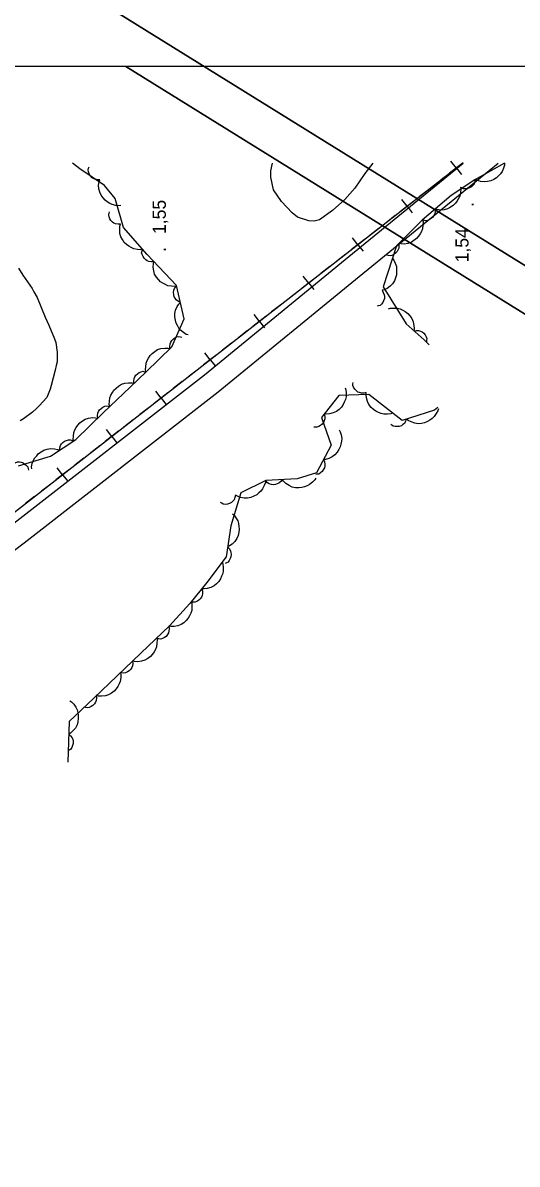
# Model space of a CAD drawing. Extents: x 747954 to 748544, y 4316381 to 4317408.
# Drawn here: x 748250.7 to 748307.2, y 4317085.8 to 4317216 of the extents above; entities that cross this region are included whole.
import ezdxf

# ---------------------------------------------------------------- set-up
doc = ezdxf.new("R2010")
doc.units = 0
doc.layers.get('0').update_dxf_attribs({"linetype": 'CONTINUOUS'})
for name, color, linetype in [('30', 7, 'CONTINUOUS'), ('31', 7, 'CONTINUOUS'), ('44', 7, 'CONTINUOUS'), ('48', 7, 'CONTINUOUS'), ('53', 7, 'CONTINUOUS'), ('56', 7, 'CONTINUOUS'), ('PATTERN_CLASS', 7, 'CONTINUOUS')]:
    doc.layers.add(name, color=color, linetype=linetype)

msp = doc.modelspace()

# ---------------------------------------------------------------- linework, layer by layer
at = {"layer": '30', "color": 0, "linetype": 'CONTINUOUS'}
for points in [[(748130.87, 4317072.58), (748148.4, 4317084.52), (748165.98, 4317098.96), (748185.03, 4317113.51), (748202.37, 4317125.08), (748228.01, 4317142.53), (748249.37, 4317158.67), (748271.45, 4317175.86), (748287.53, 4317189.01), (748301, 4317200)], [(748132.28, 4317070.51), (748149.9, 4317082.52), (748167.53, 4317097.01), (748186.48, 4317111.46), (748203.77, 4317123.01), (748229.47, 4317140.5), (748250.89, 4317156.69), (748273.01, 4317173.91), (748289.11, 4317187.07), (748304.96, 4317200)]]:
    msp.add_lwpolyline(points, dxfattribs=at)
at = {"layer": '31', "color": 0, "linetype": 'CONTINUOUS'}
msp.add_lwpolyline([(748250.23, 4317188.02), (748250.73, 4317187.21), (748251.78, 4317185.71), (748252, 4317185.33), (748252.36, 4317184.67), (748253.29, 4317182.44), (748253.46, 4317182.02), (748253.68, 4317181.5), (748254.34, 4317179.96), (748254.48, 4317179.53), (748254.66, 4317178.42), (748254.66, 4317178.29), (748254.63, 4317177.33), (748254.55, 4317176.9), (748254.41, 4317176.37), (748253.96, 4317174.65), (748253.84, 4317174.21), (748253.46, 4317173.27), (748252.6, 4317172.31), (748252.28, 4317172.01), (748251.84, 4317171.61), (748250.8, 4317170.82), (748250.41, 4317170.6)], dxfattribs=at)
at = {"layer": '44', "color": 0, "linetype": 'CONTINUOUS'}
msp.add_lwpolyline([(748290.66, 4317200), (748289.75, 4317198.81), (748288.63, 4317197.15), (748287.49, 4317195.85), (748286.06, 4317194.59), (748284.57, 4317193.54), (748283.97, 4317193.37), (748283.38, 4317193.41), (748282.06, 4317193.83), (748281.45, 4317194.32), (748280.24, 4317195.62), (748279.35, 4317196.94), (748279.02, 4317198.38), (748279.05, 4317199.13), (748279.21, 4317200)], dxfattribs=at)
at = {"layer": '53', "color": 0, "linetype": 'CONTINUOUS'}
for points in [[(748261.93, 4317195.16), (748261.7, 4317195.12), (748261.34, 4317195.17), (748260.93, 4317195.26), (748260.64, 4317195.4), (748260.37, 4317195.58), (748260.12, 4317195.77), (748259.88, 4317196.03), (748259.67, 4317196.34), (748259.5, 4317196.69), (748259.41, 4317197.07), (748259.38, 4317197.5), (748259.43, 4317197.87), (748259.51, 4317198.1), (748259.24, 4317198.11), (748258.95, 4317198.16), (748258.76, 4317198.26), (748258.59, 4317198.37), (748258.42, 4317198.57), (748258.31, 4317198.77), (748258.22, 4317199.01), (748258.18, 4317199.22), (748258.24, 4317199.42), (748258.29, 4317199.57)], [(748305.72, 4317200), (748305.71, 4317199.77), (748305.6, 4317199.42), (748305.44, 4317199.03), (748305.25, 4317198.78), (748305.02, 4317198.55), (748304.79, 4317198.33), (748304.49, 4317198.14), (748304.15, 4317197.99), (748303.77, 4317197.89), (748303.38, 4317197.87), (748302.95, 4317197.92), (748302.6, 4317198.04), (748302.39, 4317198.16), (748302.33, 4317197.89), (748302.23, 4317197.61), (748302.09, 4317197.45), (748301.95, 4317197.3), (748301.72, 4317197.17), (748301.51, 4317197.1), (748301.26, 4317197.05), (748301.04, 4317197.06), (748300.86, 4317197.15), (748300.72, 4317197.22)], [(748300.69, 4317197.24), (748300.73, 4317197.01), (748300.68, 4317196.65), (748300.6, 4317196.24), (748300.47, 4317195.95), (748300.29, 4317195.68), (748300.11, 4317195.42), (748299.85, 4317195.17), (748299.55, 4317194.96), (748299.2, 4317194.78), (748298.82, 4317194.68), (748298.39, 4317194.65), (748298.02, 4317194.7), (748297.79, 4317194.77), (748297.79, 4317194.49), (748297.74, 4317194.21), (748297.65, 4317194.01), (748297.53, 4317193.84), (748297.34, 4317193.67), (748297.14, 4317193.56), (748296.91, 4317193.46), (748296.69, 4317193.42), (748296.5, 4317193.48), (748296.34, 4317193.52)], [(748264.39, 4317190.15), (748264.16, 4317190.11), (748263.8, 4317190.15), (748263.38, 4317190.23), (748263.09, 4317190.36), (748262.82, 4317190.53), (748262.56, 4317190.71), (748262.31, 4317190.96), (748262.1, 4317191.27), (748261.91, 4317191.61), (748261.81, 4317191.99), (748261.78, 4317192.42), (748261.81, 4317192.79), (748261.89, 4317193.02), (748261.61, 4317193.02), (748261.32, 4317193.06), (748261.13, 4317193.16), (748260.95, 4317193.27), (748260.78, 4317193.46), (748260.67, 4317193.66), (748260.57, 4317193.89), (748260.53, 4317194.1), (748260.58, 4317194.3), (748260.62, 4317194.45)], [(748296.34, 4317193.52), (748296.4, 4317193.3), (748296.38, 4317192.93), (748296.33, 4317192.51), (748296.22, 4317192.21), (748296.06, 4317191.93), (748295.9, 4317191.66), (748295.66, 4317191.4), (748295.37, 4317191.16), (748295.04, 4317190.96), (748294.67, 4317190.83), (748294.24, 4317190.77), (748293.87, 4317190.79), (748293.63, 4317190.84), (748293.65, 4317190.57), (748293.63, 4317190.28), (748293.54, 4317190.08), (748293.44, 4317189.9), (748293.26, 4317189.71), (748293.08, 4317189.59), (748292.85, 4317189.47), (748292.64, 4317189.42), (748292.44, 4317189.46), (748292.28, 4317189.49)], [(748268.31, 4317185.98), (748268.08, 4317185.93), (748267.71, 4317185.95), (748267.29, 4317186.02), (748267, 4317186.14), (748266.72, 4317186.3), (748266.45, 4317186.47), (748266.2, 4317186.71), (748265.97, 4317187), (748265.77, 4317187.34), (748265.66, 4317187.71), (748265.6, 4317188.15), (748265.63, 4317188.51), (748265.69, 4317188.75), (748265.41, 4317188.74), (748265.12, 4317188.77), (748264.93, 4317188.86), (748264.75, 4317188.96), (748264.57, 4317189.15), (748264.45, 4317189.34), (748264.34, 4317189.57), (748264.29, 4317189.78), (748264.34, 4317189.98), (748264.37, 4317190.13)], [(748292.91, 4317189.11), (748293.06, 4317188.93), (748293.21, 4317188.6), (748293.36, 4317188.21), (748293.39, 4317187.89), (748293.39, 4317187.57), (748293.37, 4317187.25), (748293.28, 4317186.91), (748293.13, 4317186.57), (748292.92, 4317186.23), (748292.65, 4317185.95), (748292.3, 4317185.7), (748291.97, 4317185.55), (748291.73, 4317185.49), (748291.87, 4317185.25), (748291.98, 4317184.98), (748292, 4317184.77), (748291.99, 4317184.56), (748291.91, 4317184.31), (748291.81, 4317184.11), (748291.66, 4317183.91), (748291.5, 4317183.76), (748291.3, 4317183.71), (748291.15, 4317183.67)], [(748269.6, 4317180.4), (748269.38, 4317180.47), (748269.07, 4317180.67), (748268.74, 4317180.93), (748268.55, 4317181.19), (748268.39, 4317181.47), (748268.24, 4317181.75), (748268.14, 4317182.08), (748268.09, 4317182.45), (748268.09, 4317182.84), (748268.17, 4317183.22), (748268.34, 4317183.63), (748268.55, 4317183.93), (748268.72, 4317184.11), (748268.48, 4317184.23), (748268.24, 4317184.4), (748268.12, 4317184.58), (748268.01, 4317184.76), (748267.95, 4317185.01), (748267.94, 4317185.24), (748267.96, 4317185.49), (748268.02, 4317185.7), (748268.16, 4317185.84), (748268.27, 4317185.96)], [(748292.48, 4317183.39), (748292.7, 4317183.46), (748293.07, 4317183.47), (748293.49, 4317183.45), (748293.79, 4317183.36), (748294.08, 4317183.22), (748294.37, 4317183.08), (748294.65, 4317182.86), (748294.9, 4317182.59), (748295.13, 4317182.27), (748295.28, 4317181.91), (748295.37, 4317181.49), (748295.38, 4317181.12), (748295.34, 4317180.88), (748295.61, 4317180.92), (748295.9, 4317180.91), (748296.11, 4317180.84), (748296.3, 4317180.76), (748296.49, 4317180.59), (748296.63, 4317180.41), (748296.76, 4317180.19), (748296.83, 4317179.98), (748296.8, 4317179.78), (748296.79, 4317179.63)], [(748264.78, 4317176.18), (748264.73, 4317176.41), (748264.75, 4317176.78), (748264.8, 4317177.19), (748264.92, 4317177.49), (748265.08, 4317177.77), (748265.25, 4317178.04), (748265.49, 4317178.3), (748265.78, 4317178.53), (748266.11, 4317178.73), (748266.48, 4317178.85), (748266.92, 4317178.91), (748267.28, 4317178.89), (748267.52, 4317178.83), (748267.51, 4317179.1), (748267.53, 4317179.39), (748267.62, 4317179.59), (748267.72, 4317179.77), (748267.91, 4317179.95), (748268.09, 4317180.08), (748268.32, 4317180.19), (748268.54, 4317180.24), (748268.73, 4317180.19), (748268.89, 4317180.16)], [(748260.64, 4317172.23), (748260.59, 4317172.46), (748260.61, 4317172.83), (748260.67, 4317173.24), (748260.79, 4317173.54), (748260.96, 4317173.82), (748261.13, 4317174.09), (748261.37, 4317174.34), (748261.66, 4317174.57), (748262, 4317174.77), (748262.37, 4317174.89), (748262.8, 4317174.94), (748263.17, 4317174.92), (748263.41, 4317174.85), (748263.39, 4317175.13), (748263.42, 4317175.42), (748263.51, 4317175.62), (748263.61, 4317175.8), (748263.8, 4317175.98), (748263.99, 4317176.1), (748264.22, 4317176.21), (748264.43, 4317176.26), (748264.63, 4317176.21), (748264.78, 4317176.18)], [(748292.93, 4317171.48), (748292.72, 4317171.4), (748292.35, 4317171.37), (748291.93, 4317171.36), (748291.62, 4317171.44), (748291.32, 4317171.56), (748291.03, 4317171.69), (748290.74, 4317171.88), (748290.47, 4317172.14), (748290.23, 4317172.45), (748290.05, 4317172.8), (748289.94, 4317173.22), (748289.91, 4317173.58), (748289.93, 4317173.83), (748289.66, 4317173.77), (748289.37, 4317173.76), (748289.16, 4317173.82), (748288.97, 4317173.89), (748288.76, 4317174.05), (748288.61, 4317174.22), (748288.47, 4317174.43), (748288.39, 4317174.63), (748288.41, 4317174.83), (748288.42, 4317174.99)], [(748287.52, 4317174.36), (748287.6, 4317174.15), (748287.63, 4317173.78), (748287.62, 4317173.36), (748287.54, 4317173.05), (748287.42, 4317172.75), (748287.29, 4317172.46), (748287.08, 4317172.17), (748286.82, 4317171.91), (748286.51, 4317171.67), (748286.16, 4317171.5), (748285.74, 4317171.39), (748285.37, 4317171.37), (748285.13, 4317171.4), (748285.18, 4317171.12), (748285.19, 4317170.83), (748285.13, 4317170.63), (748285.05, 4317170.43), (748284.89, 4317170.23), (748284.72, 4317170.08), (748284.51, 4317169.95), (748284.3, 4317169.87), (748284.1, 4317169.89), (748283.94, 4317169.9)], [(748256.53, 4317168.26), (748256.48, 4317168.48), (748256.5, 4317168.85), (748256.55, 4317169.27), (748256.67, 4317169.56), (748256.83, 4317169.84), (748257, 4317170.12), (748257.24, 4317170.37), (748257.53, 4317170.6), (748257.86, 4317170.8), (748258.23, 4317170.92), (748258.67, 4317170.98), (748259.03, 4317170.96), (748259.27, 4317170.9), (748259.26, 4317171.18), (748259.28, 4317171.47), (748259.37, 4317171.66), (748259.47, 4317171.85), (748259.66, 4317172.03), (748259.84, 4317172.15), (748260.07, 4317172.26), (748260.29, 4317172.31), (748260.48, 4317172.27), (748260.64, 4317172.24)], [(748298.15, 4317171.98), (748298.1, 4317171.75), (748297.92, 4317171.43), (748297.69, 4317171.08), (748297.45, 4317170.87), (748297.19, 4317170.69), (748296.91, 4317170.52), (748296.59, 4317170.39), (748296.22, 4317170.31), (748295.83, 4317170.28), (748295.45, 4317170.34), (748295.04, 4317170.48), (748294.72, 4317170.66), (748294.53, 4317170.81), (748294.42, 4317170.56), (748294.27, 4317170.31), (748294.1, 4317170.17), (748293.93, 4317170.05), (748293.68, 4317169.97), (748293.46, 4317169.94), (748293.21, 4317169.95), (748293, 4317169.99), (748292.84, 4317170.12), (748292.71, 4317170.22)], [(748286.83, 4317169.56), (748286.95, 4317169.36), (748287.05, 4317169), (748287.12, 4317168.59), (748287.1, 4317168.27), (748287.03, 4317167.96), (748286.96, 4317167.64), (748286.81, 4317167.33), (748286.6, 4317167.02), (748286.35, 4317166.72), (748286.03, 4317166.49), (748285.64, 4317166.31), (748285.28, 4317166.21), (748285.04, 4317166.2), (748285.14, 4317165.94), (748285.2, 4317165.66), (748285.18, 4317165.44), (748285.14, 4317165.24), (748285.02, 4317165.01), (748284.88, 4317164.83), (748284.7, 4317164.66), (748284.51, 4317164.54), (748284.31, 4317164.52), (748284.15, 4317164.5)], [(748251.74, 4317165.13), (748251.73, 4317165.36), (748251.81, 4317165.72), (748251.94, 4317166.12), (748252.11, 4317166.38), (748252.32, 4317166.63), (748252.53, 4317166.87), (748252.81, 4317167.08), (748253.14, 4317167.25), (748253.51, 4317167.39), (748253.89, 4317167.44), (748254.33, 4317167.42), (748254.69, 4317167.34), (748254.91, 4317167.23), (748254.94, 4317167.51), (748255.02, 4317167.79), (748255.14, 4317167.97), (748255.28, 4317168.13), (748255.49, 4317168.27), (748255.7, 4317168.36), (748255.94, 4317168.43), (748256.16, 4317168.44), (748256.35, 4317168.36), (748256.49, 4317168.3)], [(748246.08, 4317167.16), (748246.26, 4317167.3), (748246.61, 4317167.43), (748247.01, 4317167.54), (748247.33, 4317167.55), (748247.65, 4317167.52), (748247.97, 4317167.48), (748248.3, 4317167.36), (748248.63, 4317167.18), (748248.94, 4317166.96), (748249.2, 4317166.67), (748249.43, 4317166.29), (748249.56, 4317165.95), (748249.6, 4317165.7), (748249.84, 4317165.83), (748250.12, 4317165.92), (748250.34, 4317165.92), (748250.54, 4317165.9), (748250.78, 4317165.8), (748250.97, 4317165.68), (748251.16, 4317165.52), (748251.3, 4317165.34), (748251.34, 4317165.14), (748251.37, 4317164.99)], [(748278.44, 4317163.8), (748278.42, 4317163.57), (748278.29, 4317163.22), (748278.1, 4317162.84), (748277.9, 4317162.6), (748277.66, 4317162.38), (748277.42, 4317162.17), (748277.11, 4317162), (748276.76, 4317161.87), (748276.38, 4317161.79), (748275.99, 4317161.79), (748275.57, 4317161.86), (748275.22, 4317162), (748275.01, 4317162.13), (748274.94, 4317161.86), (748274.83, 4317161.59), (748274.69, 4317161.43), (748274.53, 4317161.29), (748274.3, 4317161.18), (748274.08, 4317161.11), (748273.83, 4317161.08), (748273.61, 4317161.1), (748273.44, 4317161.2), (748273.3, 4317161.28)], [(748284.15, 4317164.08), (748284.04, 4317163.88), (748283.78, 4317163.61), (748283.46, 4317163.34), (748283.18, 4317163.19), (748282.87, 4317163.09), (748282.57, 4317163), (748282.22, 4317162.96), (748281.85, 4317162.98), (748281.46, 4317163.05), (748281.11, 4317163.21), (748280.74, 4317163.45), (748280.48, 4317163.71), (748280.34, 4317163.91), (748280.17, 4317163.69), (748279.96, 4317163.49), (748279.77, 4317163.4), (748279.57, 4317163.33), (748279.31, 4317163.32), (748279.09, 4317163.35), (748278.84, 4317163.42), (748278.65, 4317163.52), (748278.53, 4317163.68), (748278.43, 4317163.81)], [(748274.65, 4317160.01), (748274.83, 4317159.86), (748275.04, 4317159.55), (748275.25, 4317159.19), (748275.34, 4317158.89), (748275.38, 4317158.57), (748275.42, 4317158.25), (748275.39, 4317157.9), (748275.29, 4317157.54), (748275.15, 4317157.17), (748274.93, 4317156.85), (748274.62, 4317156.54), (748274.32, 4317156.34), (748274.09, 4317156.24), (748274.28, 4317156.03), (748274.43, 4317155.78), (748274.48, 4317155.57), (748274.51, 4317155.37), (748274.48, 4317155.11), (748274.4, 4317154.9), (748274.29, 4317154.67), (748274.15, 4317154.5), (748273.97, 4317154.42), (748273.83, 4317154.34)], [(748273.47, 4317154.49), (748273.56, 4317154.28), (748273.6, 4317153.91), (748273.61, 4317153.49), (748273.54, 4317153.18), (748273.42, 4317152.88), (748273.3, 4317152.58), (748273.1, 4317152.29), (748272.85, 4317152.02), (748272.55, 4317151.77), (748272.2, 4317151.6), (748271.78, 4317151.47), (748271.42, 4317151.44), (748271.17, 4317151.46), (748271.23, 4317151.19), (748271.25, 4317150.9), (748271.19, 4317150.69), (748271.12, 4317150.49), (748270.96, 4317150.29), (748270.8, 4317150.14), (748270.59, 4317149.99), (748270.39, 4317149.91), (748270.19, 4317149.92), (748270.03, 4317149.93)], [(748269.96, 4317149.98), (748270.02, 4317149.76), (748270.03, 4317149.39), (748270, 4317148.97), (748269.9, 4317148.67), (748269.76, 4317148.38), (748269.61, 4317148.1), (748269.38, 4317147.83), (748269.11, 4317147.58), (748268.78, 4317147.36), (748268.42, 4317147.21), (748267.99, 4317147.13), (748267.63, 4317147.13), (748267.38, 4317147.17), (748267.42, 4317146.9), (748267.41, 4317146.61), (748267.34, 4317146.41), (748267.25, 4317146.22), (748267.07, 4317146.02), (748266.89, 4317145.89), (748266.67, 4317145.77), (748266.46, 4317145.7), (748266.26, 4317145.73), (748266.11, 4317145.75)], [(748266.01, 4317145.84), (748266.06, 4317145.62), (748266.04, 4317145.25), (748265.98, 4317144.83), (748265.86, 4317144.54), (748265.7, 4317144.26), (748265.53, 4317143.99), (748265.29, 4317143.73), (748265, 4317143.5), (748264.66, 4317143.31), (748264.29, 4317143.19), (748263.86, 4317143.13), (748263.49, 4317143.16), (748263.25, 4317143.22), (748263.27, 4317142.94), (748263.24, 4317142.65), (748263.15, 4317142.46), (748263.05, 4317142.27), (748262.86, 4317142.09), (748262.67, 4317141.97), (748262.44, 4317141.86), (748262.23, 4317141.81), (748262.03, 4317141.86), (748261.88, 4317141.89)], [(748261.88, 4317141.89), (748261.93, 4317141.66), (748261.91, 4317141.3), (748261.85, 4317140.88), (748261.73, 4317140.59), (748261.56, 4317140.31), (748261.39, 4317140.04), (748261.15, 4317139.78), (748260.86, 4317139.55), (748260.52, 4317139.36), (748260.15, 4317139.24), (748259.72, 4317139.19), (748259.35, 4317139.21), (748259.11, 4317139.27), (748259.13, 4317139), (748259.1, 4317138.71), (748259.01, 4317138.51), (748258.9, 4317138.33), (748258.72, 4317138.15), (748258.53, 4317138.03), (748258.3, 4317137.92), (748258.09, 4317137.87), (748257.89, 4317137.92), (748257.74, 4317137.95)], [(748256.11, 4317138.68), (748256.3, 4317138.55), (748256.54, 4317138.27), (748256.79, 4317137.93), (748256.91, 4317137.64), (748256.99, 4317137.33), (748257.06, 4317137.01), (748257.06, 4317136.66), (748257.01, 4317136.29), (748256.91, 4317135.92), (748256.72, 4317135.57), (748256.45, 4317135.23), (748256.17, 4317134.99), (748255.96, 4317134.87), (748256.16, 4317134.68), (748256.34, 4317134.46), (748256.42, 4317134.26), (748256.47, 4317134.05), (748256.46, 4317133.79), (748256.41, 4317133.57), (748256.32, 4317133.34), (748256.2, 4317133.15), (748256.03, 4317133.05), (748255.9, 4317132.96)]]:
    msp.add_lwpolyline(points, dxfattribs=at)
at = {"layer": '56', "color": 0, "linetype": 'CONTINUOUS'}
for p, q in [((748300.98, 4317200.04), (748299.44, 4317198.84)), ((748300.21, 4317199.44), (748299.59, 4317200.23)), ((748300.21, 4317199.44), (748300.79, 4317198.7)), ((748298.85, 4317198.38), (748297.81, 4317197.57)), ((748297.01, 4317196.95), (748295.97, 4317196.14)), ((748295.36, 4317195.67), (748293.82, 4317194.47)), ((748294.59, 4317195.07), (748293.98, 4317195.86)), ((748294.59, 4317195.07), (748295.17, 4317194.32)), ((748293.23, 4317194.01), (748292.19, 4317193.2)), ((748291.4, 4317192.58), (748290.36, 4317191.77)), ((748289.74, 4317191.29), (748288.21, 4317190.1)), ((748288.97, 4317190.69), (748288.36, 4317191.49)), ((748288.97, 4317190.69), (748289.56, 4317189.95)), ((748287.61, 4317189.63), (748286.57, 4317188.83)), ((748285.78, 4317188.21), (748284.74, 4317187.4)), ((748284.13, 4317186.92), (748282.59, 4317185.72)), ((748283.36, 4317186.32), (748282.74, 4317187.11)), ((748283.36, 4317186.32), (748283.94, 4317185.58)), ((748282, 4317185.26), (748280.96, 4317184.45)), ((748280.16, 4317183.83), (748279.12, 4317183.02)), ((748278.51, 4317182.55), (748276.97, 4317181.35)), ((748277.74, 4317181.95), (748277.12, 4317182.74)), ((748277.74, 4317181.95), (748278.32, 4317181.2)), ((748276.38, 4317180.89), (748275.34, 4317180.08)), ((748274.54, 4317179.46), (748273.5, 4317178.65)), ((748272.89, 4317178.17), (748271.35, 4317176.98)), ((748272.12, 4317177.57), (748271.5, 4317178.37)), ((748272.12, 4317177.57), (748272.7, 4317176.83)), ((748270.76, 4317176.51), (748269.72, 4317175.71)), ((748268.92, 4317175.09), (748267.88, 4317174.28)), ((748267.27, 4317173.8), (748265.73, 4317172.6)), ((748266.5, 4317173.2), (748265.89, 4317173.99)), ((748265.14, 4317172.14), (748264.1, 4317171.33)), ((748266.5, 4317173.2), (748267.08, 4317172.46)), ((748263.31, 4317170.71), (748262.27, 4317169.9)), ((748261.65, 4317169.43), (748260.12, 4317168.23)), ((748260.89, 4317168.83), (748260.27, 4317169.62)), ((748260.89, 4317168.83), (748261.47, 4317168.08)), ((748259.52, 4317167.77), (748258.48, 4317166.96)), ((748257.69, 4317166.34), (748256.65, 4317165.53)), ((748256.04, 4317165.05), (748254.5, 4317163.86)), ((748255.27, 4317164.45), (748254.65, 4317165.25)), ((748255.27, 4317164.45), (748255.85, 4317163.71)), ((748253.91, 4317163.39), (748252.87, 4317162.59)), ((748252.07, 4317161.97), (748251.03, 4317161.16))]:
    msp.add_line(p, q, dxfattribs=at)
at = {"layer": 'PATTERN_CLASS', "color": 0, "linetype": 'CONTINUOUS'}
for points in [[(748300.98, 4317200.04), (748233, 4317147.12), (748137.59, 4317077.43), (748028.29, 4316993.07)], [(748250.22, 4317165.46), (748253.9, 4317166.57), (748256.76, 4317168.48), (748259.95, 4317171.57), (748262.98, 4317174.46), (748264.79, 4317176.19), (748267.73, 4317179.04), (748269.16, 4317182.23), (748268.25, 4317186.04), (748264.91, 4317189.56), (748262.21, 4317192.64), (748261.27, 4317195.96), (748260.03, 4317197.46), (748257.25, 4317199.34), (748256.41, 4317200)], [(748305.72, 4317200), (748302.32, 4317198.11), (748299.61, 4317196.32), (748296.3, 4317193.48), (748293.38, 4317190.58), (748291.86, 4317185.87), (748294.47, 4317181.65), (748296.53, 4317179.85), (748297.12, 4317179.26)], [(748298.08, 4317172.12), (748297.72, 4317171.84), (748294.02, 4317170.64), (748290.21, 4317173.6), (748286.81, 4317173.48), (748284.81, 4317170.98), (748285.92, 4317167.84), (748284.25, 4317164.69), (748282.02, 4317163.98), (748278.46, 4317163.81), (748275.59, 4317162.4), (748274.45, 4317158.62), (748273.94, 4317155.11), (748271.72, 4317152.17), (748269.77, 4317149.78), (748267.45, 4317147.23), (748264.2, 4317144.11), (748262.36, 4317142.35), (748258.82, 4317138.98), (748256.02, 4317136.31), (748255.85, 4317131.67)]]:
    msp.add_lwpolyline(points, dxfattribs=at)

# ---------------------------------------------------------------- texts
at = {"layer": '48', "color": 0, "linetype": 'CONTINUOUS'}
for s, p in [(' 1,55', (748267.05, 4317191.35)), ('.', (748302.2, 4317195.01)), (' 1,54', (748301.6, 4317188.12)), ('.', (748267.05, 4317189.85))]:
    msp.add_text(s, height=1.5, rotation=90, dxfattribs=at).set_placement(p)

# ---------------------------------------------------------------- meshes
at = {"color": 0, "linetype": 'CONTINUOUS'}
mesh = msp.add_polyface(dxfattribs=at)
corners = [(747954.5, 4316381), (747954.5, 4316381), (747954.5, 4316571.96), (748262.5, 4316381), (747954.5, 4316746.49), (748544, 4316381), (747954.5, 4317407.5), (748544, 4317042.01), (748544, 4317407.5)]
mesh.append_faces([[corners[k] for k in face] for face in [(0, 1, 3, 2), (2, 3, 5, 4), (4, 5, 7, 6), (6, 7, 8, 8)]], dxfattribs={"vtx0": -1, "vtx2": -1, "color": 0})
mesh = msp.add_polyface(dxfattribs=at)
corners = [(747964.5, 4316391), (747964.5, 4316391), (747964.5, 4316575.76), (748262.5, 4316391), (747964.5, 4316744.09), (748534, 4316391), (747964.5, 4317211), (748534, 4316857.91), (748262.5, 4317211), (748534, 4317042.67), (748534, 4317211)]
mesh.append_faces([[corners[k] for k in face] for face in [(0, 1, 3, 2), (2, 3, 5, 4), (4, 5, 7, 6), (6, 7, 9, 8), (8, 9, 10, 10)]], dxfattribs={"vtx0": -1, "vtx2": -1, "color": 0})

doc.saveas('drawing.dxf')
